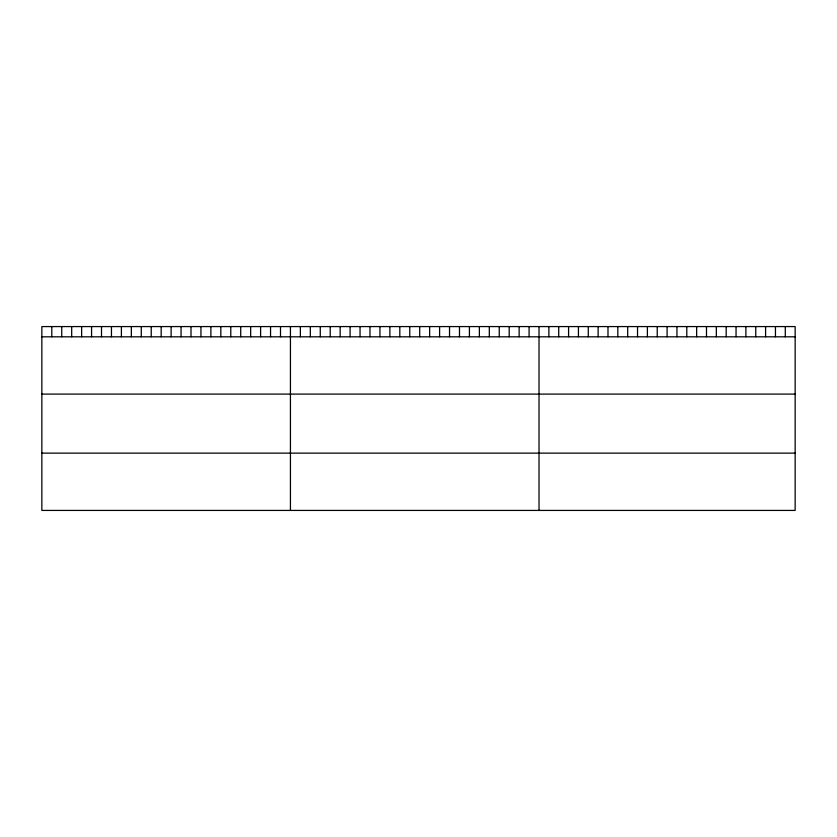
<?xml version="1.0" encoding="UTF-8"?>
<svg xmlns="http://www.w3.org/2000/svg" width="837" height="837" viewBox="0 0 837 837"><rect width="100%" height="100%" fill="white"/><g stroke="black" fill="none" stroke-linecap="round" stroke-linejoin="round"><path stroke-width="1.26" d="M795.15 336.809L795.15 510.424L41.85 510.424L41.85 326.576L795.15 326.576L795.15 336.809L41.85 336.809M41.85 394.101L795.15 394.101M41.85 453.131L795.15 453.131M785.294 326.576L785.294 336.809M775.449 326.576L775.449 336.809M765.593 326.576L765.593 336.809M755.748 326.576L755.748 336.809M745.893 326.576L745.893 336.809M736.047 326.576L736.047 336.809M726.192 326.576L726.192 336.809M716.346 326.576L716.346 336.809M706.491 326.576L706.491 336.809M696.646 326.576L696.646 336.809M686.79 326.576L686.79 336.809M676.945 326.576L676.945 336.809M667.089 326.576L667.089 336.809M657.233 326.576L657.233 336.809M647.388 326.576L647.388 336.809M637.532 326.576L637.532 336.809M627.687 326.576L627.687 336.809M617.832 326.576L617.832 336.809M607.986 326.576L607.986 336.809M598.131 326.576L598.131 336.809M588.285 326.576L588.285 336.809M578.43 326.576L578.43 336.809M568.585 326.576L568.585 336.809M558.729 326.576L558.729 336.809M548.884 326.576L548.884 336.809M539.028 326.576L539.028 510.424M529.089 326.576L529.089 336.809M519.139 326.576L519.139 336.809M509.199 326.576L509.199 336.809M499.25 326.576L499.25 336.809M489.31 326.576L489.31 336.809M479.371 326.576L479.371 336.809M469.421 326.576L469.421 336.809M459.482 326.576L459.482 336.809M449.532 326.576L449.532 336.809M439.592 326.576L439.592 336.809M429.653 326.576L429.653 336.809M419.703 326.576L419.703 336.809M409.764 326.576L409.764 336.809M399.814 326.576L399.814 336.809M389.875 326.576L389.875 336.809M379.935 326.576L379.935 336.809M369.985 326.576L369.985 336.809M360.046 326.576L360.046 336.809M350.096 326.576L350.096 336.809M340.157 326.576L340.157 336.809M330.217 326.576L330.217 336.809M320.268 326.576L320.268 336.809M310.328 326.576L310.328 336.809M300.378 326.576L300.378 336.809M290.439 326.576L290.439 510.424M280.5 326.576L280.5 336.809M270.55 326.576L270.55 336.809M260.61 326.576L260.61 336.809M250.661 326.576L250.661 336.809M240.721 326.576L240.721 336.809M230.782 326.576L230.782 336.809M220.832 326.576L220.832 336.809M210.893 326.576L210.893 336.809M200.943 326.576L200.943 336.809M191.003 326.576L191.003 336.809M181.064 326.576L181.064 336.809M171.114 326.576L171.114 336.809M161.175 326.576L161.175 336.809M151.225 326.576L151.225 336.809M141.286 326.576L141.286 336.809M131.346 326.576L131.346 336.809M121.396 326.576L121.396 336.809M111.457 326.576L111.457 336.809M101.507 326.576L101.507 336.809M91.568 326.576L91.568 336.809M81.628 326.576L81.628 336.809M71.679 326.576L71.679 336.809M61.739 326.576L61.739 336.809M51.789 326.576L51.789 336.809"/></g></svg>
